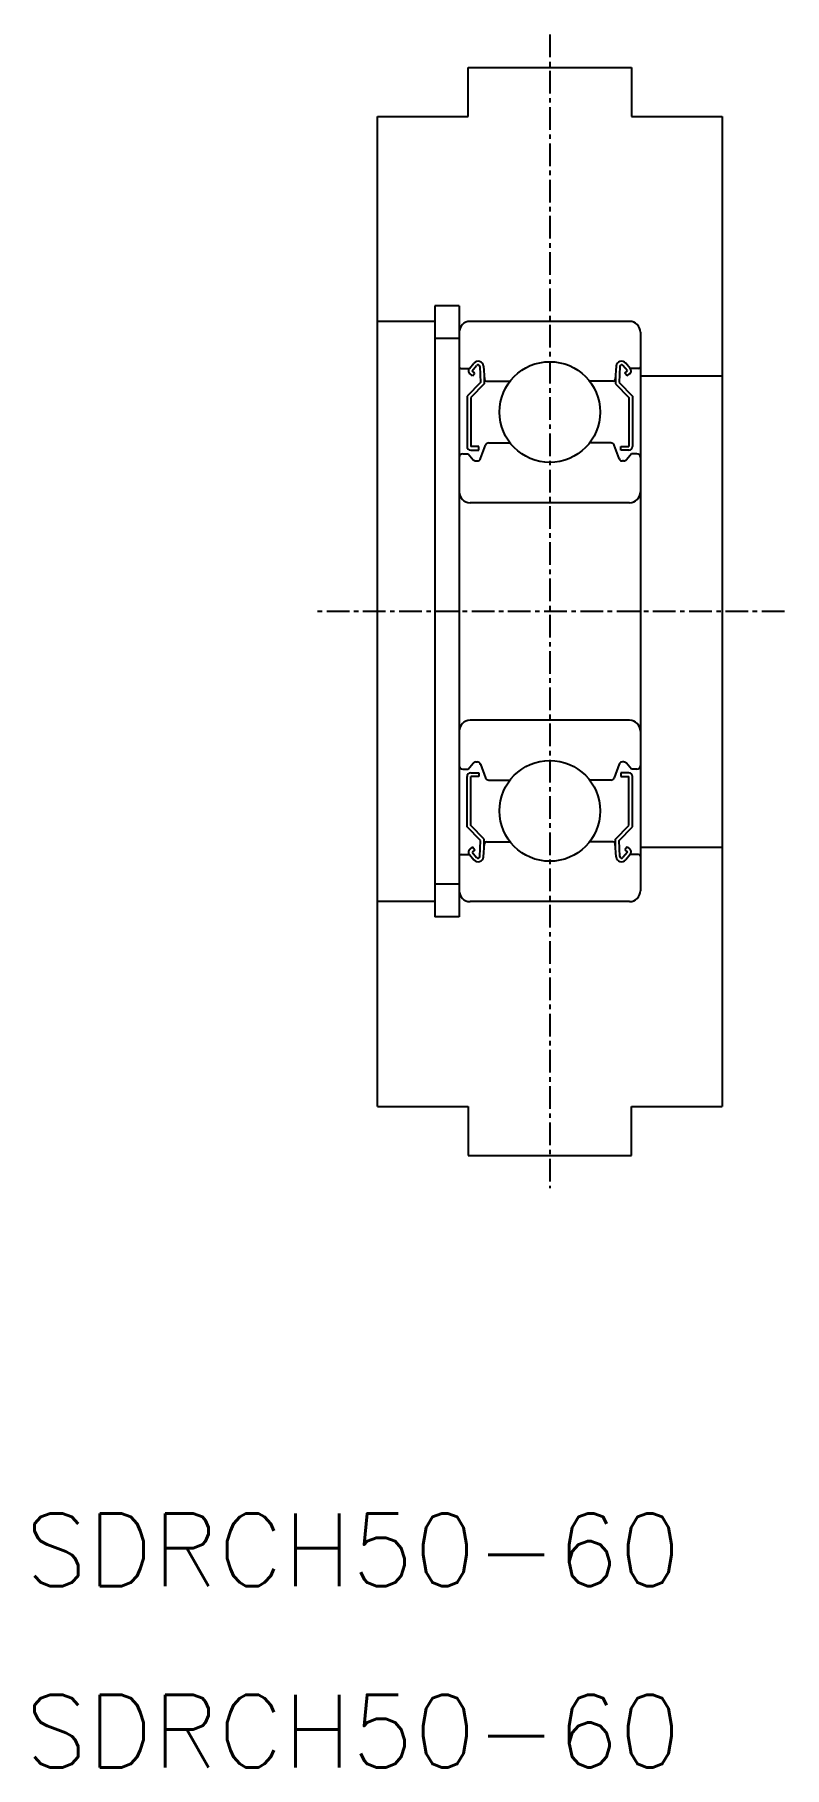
# Model space of a CAD drawing. Extents: x 0.5 to 41.9, y 0 to 95.6.
import ezdxf

# ---------------------------------------------------------------- set-up
doc = ezdxf.new("R2010")
doc.units = 0
doc.linetypes.add('CENTER', pattern=[2, 1.25, -0.25, 0.25, -0.25])
doc.layers.get('0').update_dxf_attribs({"linetype": 'CONTINUOUS'})
doc.layers.add('CENTER', color=1, linetype='CENTER')
doc.styles.get("Standard").update_dxf_attribs({"font": 'txt', "bigfont": 'BIGFONT'})

msp = doc.modelspace()

# ---------------------------------------------------------------- linework, layer by layer
at = {"color": 7, "linetype": 'CONTINUOUS'}
for p, q in [((24.437, 91.054, 28.578), (24.437, 93.754, 28.578)), ((24.437, 93.754, 28.578), (33.437, 93.754, 28.578)), ((33.437, 93.754, 28.578), (33.437, 91.054, 28.578)), ((19.437, 91.054, 28.578), (24.437, 91.054, 28.578)), ((19.437, 36.454, 28.578), (19.437, 91.054, 28.578)), ((33.437, 91.054, 28.578), (38.437, 91.054, 28.578)), ((38.437, 91.054, 28.578), (38.437, 36.454, 28.578)), ((22.587, 80.604), (22.587, 46.904)), ((23.937, 80.604), (22.587, 80.604)), ((23.937, 80.604), (23.937, 46.904)), ((22.587, 79.754), (19.437, 79.754)), ((33.337, 79.754), (24.537, 79.754)), ((23.937, 78.804), (22.587, 78.804)), ((23.937, 79.154), (23.937, 48.354)), ((33.937, 79.154), (33.937, 48.354)), ((24.497, 77.154), (24.747, 77.452)), ((33.377, 77.154), (33.127, 77.452)), ((24.037, 77.154), (24.497, 77.154)), ((24.675, 76.744), (24.522, 76.872)), ((24.65, 77.025), (24.9, 77.324)), ((24.803, 76.897), (24.65, 77.025)), ((24.675, 76.744), (24.803, 76.897)), ((25.077, 77.264), (25.12, 76.387)), ((25.275, 77.285), (25.34, 76.546)), ((25.32, 76.774), (25.32, 76.304)), ((32.599, 77.285), (32.534, 76.546)), ((32.554, 76.774), (32.554, 76.304)), ((32.797, 77.264), (32.754, 76.387)), ((33.224, 77.025), (32.974, 77.324)), ((33.071, 76.897), (33.224, 77.025)), ((33.199, 76.744), (33.071, 76.897)), ((33.199, 76.744), (33.352, 76.872)), ((33.837, 77.154), (33.377, 77.154)), ((33.937, 76.754, 28.578), (38.437, 76.754, 28.578)), ((25.12, 76.387), (24.37, 75.637)), ((24.37, 75.637), (24.37, 72.854)), ((25.32, 76.304), (24.57, 75.554)), ((24.57, 75.554), (24.57, 72.854)), ((25.44, 76.454), (26.74, 76.454)), ((32.434, 76.454), (31.134, 76.454)), ((32.554, 76.304), (33.304, 75.554)), ((32.754, 76.387), (33.504, 75.637)), ((33.304, 75.554), (33.304, 72.854)), ((33.504, 75.637), (33.504, 72.854)), ((25.02, 72.854), (24.57, 72.854)), ((24.57, 72.654), (25.02, 72.654)), ((25.02, 72.654), (25.02, 72.854)), ((25.119, 72.186), (25.387, 72.923)), ((25.575, 73.054), (26.74, 73.054)), ((32.299, 73.054), (31.134, 73.054)), ((32.755, 72.186), (32.487, 72.923)), ((32.854, 72.654), (32.854, 72.854)), ((32.854, 72.854), (33.304, 72.854)), ((33.304, 72.654), (32.854, 72.654)), ((24.137, 72.454), (24.437, 72.454)), ((24.437, 72.454), (24.713, 72.126)), ((24.866, 72.054), (24.931, 72.054)), ((33.008, 72.054), (32.943, 72.054)), ((33.437, 72.454), (33.161, 72.126)), ((33.737, 72.454), (33.437, 72.454)), ((33.337, 69.754), (24.537, 69.754)), ((33.337, 57.754), (24.537, 57.754)), ((24.866, 55.454), (24.931, 55.454)), ((33.008, 55.454), (32.943, 55.454)), ((24.137, 55.054), (24.437, 55.054)), ((24.37, 51.871), (24.37, 54.654)), ((24.437, 55.054), (24.713, 55.383)), ((24.57, 54.854), (25.02, 54.854)), ((25.02, 54.654), (24.57, 54.654)), ((24.57, 51.954), (24.57, 54.654)), ((25.02, 54.854), (25.02, 54.654)), ((25.119, 55.323), (25.387, 54.586)), ((32.755, 55.323), (32.487, 54.586)), ((33.304, 54.854), (32.854, 54.854)), ((32.854, 54.854), (32.854, 54.654)), ((32.854, 54.654), (33.304, 54.654)), ((33.437, 55.054), (33.161, 55.383)), ((33.304, 51.954), (33.304, 54.654)), ((33.737, 55.054), (33.437, 55.054)), ((33.504, 51.871), (33.504, 54.654)), ((25.575, 54.454), (26.74, 54.454)), ((32.299, 54.454), (31.134, 54.454)), ((25.12, 51.121), (24.37, 51.871)), ((25.32, 51.204), (24.57, 51.954)), ((32.554, 51.204), (33.304, 51.954)), ((32.754, 51.121), (33.504, 51.871)), ((24.675, 50.764), (24.522, 50.636)), ((24.675, 50.764), (24.803, 50.611)), ((25.077, 50.244), (25.12, 51.121)), ((25.275, 50.224), (25.34, 50.963)), ((25.32, 50.734), (25.32, 51.204)), ((25.44, 51.054), (26.74, 51.054)), ((32.434, 51.054), (31.134, 51.054)), ((32.599, 50.224), (32.534, 50.963)), ((32.554, 50.734), (32.554, 51.204)), ((32.797, 50.244), (32.754, 51.121)), ((33.199, 50.764), (33.071, 50.611)), ((33.199, 50.764), (33.352, 50.636)), ((33.937, 50.754, 28.578), (38.437, 50.754, 28.578)), ((24.037, 50.354), (24.497, 50.354)), ((24.497, 50.354), (24.747, 50.057)), ((24.803, 50.611), (24.65, 50.483)), ((24.65, 50.483), (24.9, 50.185)), ((33.224, 50.483), (32.974, 50.185)), ((33.071, 50.611), (33.224, 50.483)), ((33.377, 50.354), (33.127, 50.057)), ((33.837, 50.354), (33.377, 50.354)), ((23.937, 48.704), (22.587, 48.704)), ((22.587, 47.754), (19.437, 47.754)), ((23.937, 46.904), (22.587, 46.904)), ((33.337, 47.754), (24.537, 47.754)), ((28.937, 47.754), (28.937, 47.754)), ((30.937, 47.754), (30.937, 47.754)), ((19.437, 36.454, 28.578), (24.437, 36.454, 28.578)), ((24.437, 36.454, 28.578), (24.437, 33.754, 28.578)), ((33.437, 36.454, 28.578), (38.437, 36.454, 28.578)), ((33.437, 33.754, 28.578), (33.437, 36.454, 28.578)), ((24.437, 33.754, 28.578), (33.437, 33.754, 28.578))]:
    msp.add_line(p, q, dxfattribs=at)
for centre in [(28.937, 74.754), (28.937, 74.754), (28.937, 52.754), (28.937, 52.754)]:
    msp.add_circle(centre, 2.778, dxfattribs=at)
for centre, radius, start, end in [((24.537, 79.154), 0.6, 90, 180), ((33.337, 79.154), 0.6, 0, 90), ((24.976, 77.259), 0.3, 4.99683, 140.00119), ((32.897, 77.259), 0.3, 39.99881, 175.00317), ((24.037, 77.254), 0.1, 180, 270), ((24.65, 77.026), 0.2, 140.00119, 230.08703), ((24.977, 77.259), 0.1, 2.81979, 140.00022), ((25.44, 76.554), 0.1, 184.99683, 270), ((32.434, 76.554), 0.1, 270, 355.00317), ((32.897, 77.259), 0.1, 39.99978, 177.18021), ((33.224, 77.026), 0.2, 309.91297, 39.99881), ((33.837, 77.254), 0.1, 270, 0), ((24.57, 72.854), 0.2, 180, 270), ((25.575, 72.854), 0.2, 90, 159.99165), ((32.299, 72.854), 0.2, 20.00835, 90), ((33.304, 72.854), 0.2, 270, 0), ((24.137, 72.254), 0.2, 90, 180), ((24.866, 72.254), 0.2, 219.9952, 270), ((24.931, 72.254), 0.2, 270, 339.99165), ((32.943, 72.254), 0.2, 200.00835, 270), ((33.008, 72.254), 0.2, 270, 320.0048), ((33.737, 72.254), 0.2, 0, 90), ((24.537, 70.354), 0.6, 180, 270), ((33.337, 70.354), 0.6, 270, 0), ((24.537, 57.154), 0.6, 90, 180), ((33.337, 57.154), 0.6, 0, 90), ((24.866, 55.254), 0.2, 90, 140.0048), ((24.931, 55.254), 0.2, 20.00835, 90), ((32.943, 55.254), 0.2, 90, 159.99165), ((33.008, 55.254), 0.2, 39.9952, 90), ((24.137, 55.254), 0.2, 180, 270), ((24.57, 54.654), 0.2, 90, 180), ((25.575, 54.654), 0.2, 200.00835, 270), ((32.299, 54.654), 0.2, 270, 339.99165), ((33.304, 54.654), 0.2, 0, 90), ((33.737, 55.254), 0.2, 270, 0), ((25.44, 50.954), 0.1, 90, 175.00317), ((32.434, 50.954), 0.1, 4.99683, 90), ((24.037, 50.254), 0.1, 90, 180), ((24.65, 50.483), 0.2, 129.91297, 219.99881), ((24.976, 50.25), 0.3, 219.99881, 355.00317), ((24.977, 50.249), 0.1, 219.99978, 357.18021), ((32.897, 50.25), 0.3, 184.99683, 320.00119), ((32.897, 50.249), 0.1, 182.81979, 320.00022), ((33.224, 50.483), 0.2, 320.00119, 50.08703), ((33.837, 50.254), 0.1, 0, 90), ((24.537, 48.354), 0.6, 180, 270), ((33.337, 48.354), 0.6, 270, 0)]:
    msp.add_arc(centre, radius, start, end, dxfattribs=at)
at = {"layer": 'CENTER', "color": 1, "linetype": 'CENTER'}
for p, q in [((28.937, 95.569), (28.937, 31.94)), ((41.876, 63.754, 28.578), (15.998, 63.754, 28.578))]:
    msp.add_line(p, q, dxfattribs=at)

# ---------------------------------------------------------------- texts
at = {"color": 7, "linetype": 'CONTINUOUS'}
for p in [(0, 10), (0, 0)]:
    msp.add_text('SDRCH50-60', height=4, dxfattribs=at).set_placement(p)

doc.saveas('drawing.dxf')
